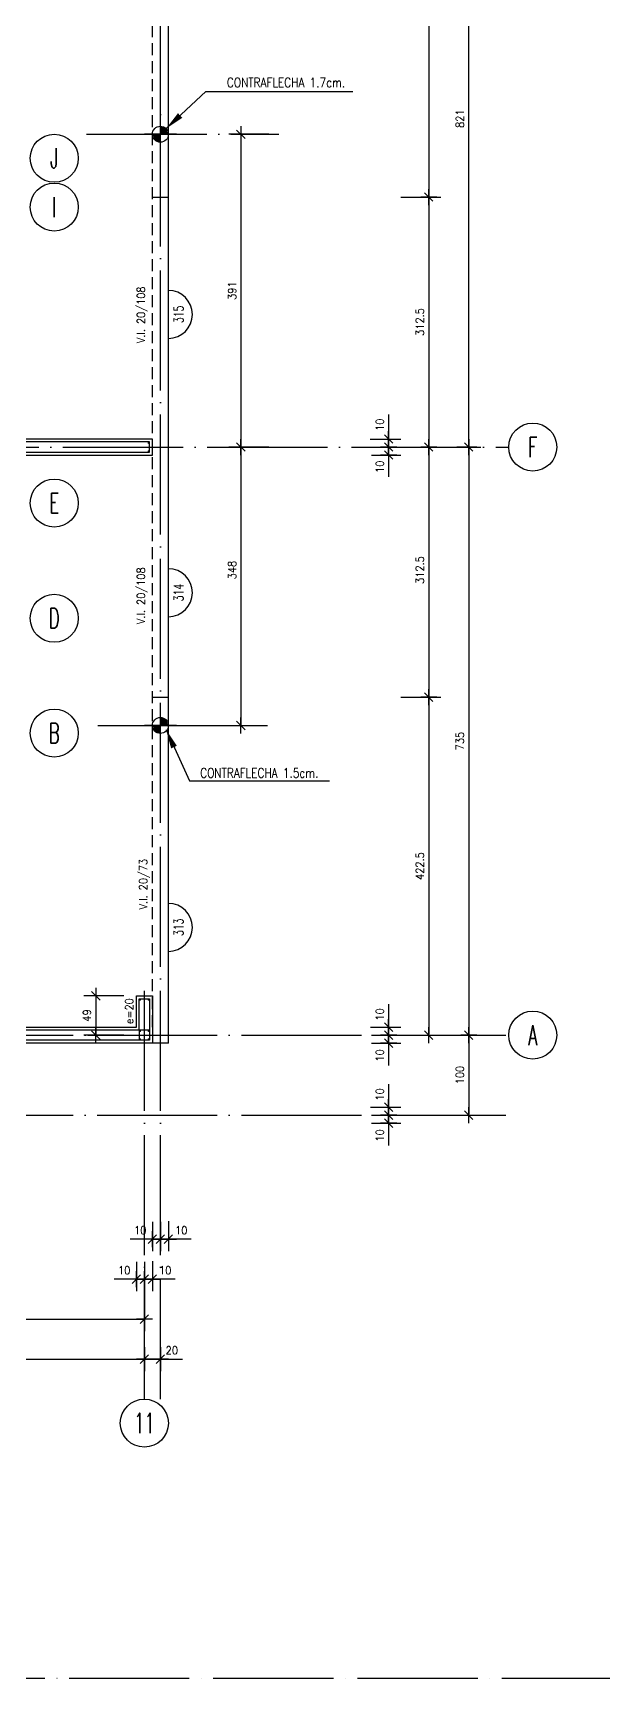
# Model space of a CAD drawing. Extents: x 2734 to 11344, y 4059 to 11529.
# Drawn here: x 7048 to 7760, y 4059 to 6115 of the extents above; entities that cross this region are included whole.
import ezdxf
from ezdxf.enums import TextEntityAlignment as Align

# ---------------------------------------------------------------- set-up
doc = ezdxf.new("R2010")
doc.units = 0
doc.header["$LTSCALE"] = 60
doc.header["$PDMODE"] = 1
doc.linetypes.add('EJES', pattern=[3, 2.5, -0.25, 0, -0.25])
doc.linetypes.add('HIDDEN', pattern=[0.375, 0.25, -0.125])
doc.layers.get('0').update_dxf_attribs({"linetype": 'CONTINUOUS'})
doc.layers.get('DEFPOINTS').update_dxf_attribs({"linetype": 'CONTINUOUS'})
for name, color, linetype in [('COTAS', 3, 'CONTINUOUS'), ('EJES', 1, 'EJES'), ('MALLA', 1, 'CONTINUOUS'), ('MUROS', 4, 'CONTINUOUS'), ('TEXTO', 3, 'CONTINUOUS'), ('TEXTOS', 2, 'CONTINUOUS'), ('TITULO', 6, 'CONTINUOUS'), ('VIGAS', 2, 'CONTINUOUS')]:
    doc.layers.add(name, color=color, linetype=linetype)
doc.layers.add('CROP', color=8, linetype='EJES', plot=False)
doc.styles.add('COTAS', font='romans.shx', dxfattribs={"width": 0.9})
doc.styles.add('ROMANS', font='romans.shx', dxfattribs={"width": 0.9, "height": 10})
doc.dimstyles.new('50', dxfattribs={"dimtxt": 10, "dimasz": 1, "dimexe": 15, "dimexo": 0, "dimgap": 6, "dimtad": 1, "dimdec": 8, "dimdsep": 46, "dimtxsty": 'COTAS', "dimblk": '$COTA$', "dimcen": 0.09, "dimdle": 10, "dimclrd": 256, "dimclre": 256, "dimclrt": 2, "dimadec": 0, "dimazin": 0, "dimtfac": 1, "dimtdec": 8, "dimtmove": 0, "dimatfit": 2, "dimfxl": 35, "dimfxlon": 1, "dimtolj": 1, "dimarcsym": 0})
doc.dimstyles.new('50$7', dxfattribs={"dimtxt": 10, "dimasz": 12, "dimexe": 15, "dimexo": 0, "dimgap": 6, "dimtad": 1, "dimdec": 3, "dimdsep": 46, "dimtxsty": 'COTAS', "dimblk": '$COTA$', "dimcen": 0.09, "dimdle": 10, "dimclrd": 256, "dimclre": 256, "dimclrt": 2, "dimadec": 0, "dimazin": 0, "dimtfac": 1, "dimtdec": 3, "dimtmove": 0, "dimatfit": 2, "dimfxl": 35, "dimfxlon": 1, "dimtolj": 1, "dimarcsym": 0})

# ---------------------------------------------------------------- blocks, each defined once
blk = doc.blocks.new('*U7')
at = {"layer": 'CROP'}
blk.add_lwpolyline([(-1974.1, -166.6), (3297, -166.6), (3297, 2997.6), (-1974.1, 2997.6)], close=True, dxfattribs=at)
at = {"color": 2, "style": 'COTAS', "width": 0.9}
blk.add_attdef('ESCALA', (29.5, -27), '', height=12, dxfattribs=at)
at = {"layer": 'TITULO', "color": 7, "style": 'COTAS', "width": 0.9}
blk.add_attdef('TITULO', (25, 20), '', height=35, dxfattribs=at)
at = {"layer": 'TITULO', "color": 2, "style": 'COTAS', "width": 0.9}
blk.add_attdef('NV_LOSAS', text='', height=15, dxfattribs=at).set_placement((434.5, -56), align=Align.RIGHT)
blk.add_attdef('SIC', (602, -56), '', height=15, dxfattribs=at)
blk.add_attdef('NIVEL', text='', height=15, dxfattribs=at).set_placement((522.8, -50), align=Align.MIDDLE)
blk = doc.blocks.new('$EJE$')
at = {"color": 6}
blk.add_circle((0, 0), 30, dxfattribs=at)
at = {"color": 6, "style": 'COTAS', "width": 0.6}
blk.add_attdef('EJE', text='', height=25, dxfattribs=at).set_placement((0, 0), align=Align.MIDDLE)
blk = doc.blocks.new('$COTA$')
at = {"layer": 'COTAS'}
for p, q in [((0, -10), (0, 10)), ((5.303, 5.303), (-5.303, -5.303)), ((10, 0), (-10, 0))]:
    blk.add_line(p, q, dxfattribs=at)
blk = doc.blocks.new('*D17')
at = {"layer": 'COTAS', "lineweight": -2, "transparency": 16777216}
for p, q in [((7592.5, 6418.7), (7607.5, 6418.7)), ((7592.5, 5598.7), (7592.5, 6417.7)), ((7592.5, 5597.7), (7577.5, 5597.7))]:
    blk.add_line(p, q, dxfattribs=at)
at = {"layer": 'DEFPOINTS', "color": 0, "transparency": 16777216}
for p in [(7592.5, 6418.7), (7592.5, 6418.7), (7592.5, 5597.7)]:
    blk.add_point(p, dxfattribs=at)
at = {"layer": 'COTAS', "lineweight": -2, "transparency": 16777216}
for p, rotation in [((7592.5, 6418.7), 90), ((7592.5, 5597.7), 270)]:
    blk.add_blockref('$COTA$', p, dxfattribs=dict(at, rotation=rotation))
at = {"layer": 'COTAS', "color": 2, "transparency": 16777216, "insert": (7581.5, 6008.2), "char_height": 10, "attachment_point": 5, "rotation": 90, "style": 'COTAS'}
blk.add_mtext('\\A1;821', dxfattribs=at)
blk = doc.blocks.new('*D22')
at = {"layer": 'COTAS', "lineweight": -2, "transparency": 16777216}
for p, q in [((6642.5, 4457.7), (6642.5, 4472.7)), ((7187.5, 4457.7), (7187.5, 4472.7)), ((6643.5, 4457.7), (7186.5, 4457.7))]:
    blk.add_line(p, q, dxfattribs=at)
at = {"layer": 'DEFPOINTS', "color": 0, "transparency": 16777216}
for p in [(6642.5, 4457.7), (7187.5, 4457.7), (7187.5, 4457.7)]:
    blk.add_point(p, dxfattribs=at)
at = {"layer": 'COTAS', "lineweight": -2, "transparency": 16777216, "rotation": 180}
blk.add_blockref('$COTA$', (6642.5, 4457.7), dxfattribs=at)
at = {"layer": 'COTAS', "lineweight": -2, "transparency": 16777216}
blk.add_blockref('$COTA$', (7187.5, 4457.7), dxfattribs=at)
at = {"layer": 'COTAS', "color": 2, "transparency": 16777216, "insert": (6915, 4468.7), "char_height": 10, "attachment_point": 5, "style": 'COTAS'}
blk.add_mtext('\\A1;545', dxfattribs=at)
blk = doc.blocks.new('*D29')
at = {"layer": 'COTAS', "lineweight": -2, "transparency": 16777216}
for p, q in [((7557.5, 4862.7), (7607.5, 4862.7)), ((7592.5, 4861.7), (7592.5, 4763.7)), ((7557.5, 4762.7), (7607.5, 4762.7))]:
    blk.add_line(p, q, dxfattribs=at)
at = {"layer": 'DEFPOINTS', "color": 0, "transparency": 16777216}
for p in [(7511.6, 4862.7), (7511.6, 4762.7), (7592.5, 4762.7)]:
    blk.add_point(p, dxfattribs=at)
at = {"layer": 'COTAS', "lineweight": -2, "transparency": 16777216}
for p, rotation in [((7592.5, 4862.7), 90), ((7592.5, 4762.7), 270)]:
    blk.add_blockref('$COTA$', p, dxfattribs=dict(at, rotation=rotation))
at = {"layer": 'COTAS', "color": 2, "transparency": 16777216, "insert": (7581.5, 4812.7), "char_height": 10, "attachment_point": 5, "rotation": 90, "style": 'COTAS'}
blk.add_mtext('\\A1;100', dxfattribs=at)
blk = doc.blocks.new('*D32')
at = {"layer": 'COTAS', "lineweight": -2, "transparency": 16777216}
for p, q in [((7187.5, 4472.7), (7187.5, 4442.7)), ((7207.5, 4472.7), (7207.5, 4442.7)), ((7188.5, 4457.7), (7206.5, 4457.7)), ((7207.5, 4457.7), (7235, 4457.7))]:
    blk.add_line(p, q, dxfattribs=at)
at = {"layer": 'DEFPOINTS', "color": 0, "transparency": 16777216}
for p in [(7187.5, 4472.7), (7207.5, 4472.7), (7207.5, 4457.7)]:
    blk.add_point(p, dxfattribs=at)
at = {"layer": 'COTAS', "lineweight": -2, "transparency": 16777216, "rotation": 180}
blk.add_blockref('$COTA$', (7187.5, 4457.7), dxfattribs=at)
at = {"layer": 'COTAS', "lineweight": -2, "transparency": 16777216}
blk.add_blockref('$COTA$', (7207.5, 4457.7), dxfattribs=at)
at = {"layer": 'COTAS', "color": 2, "transparency": 16777216, "insert": (7221.7, 4468.7), "char_height": 10, "attachment_point": 5, "style": 'COTAS'}
blk.add_mtext('\\A1;20', dxfattribs=at)
blk = doc.blocks.new('*D33')
at = {"layer": 'COTAS', "lineweight": -2, "transparency": 16777216}
for p, q in [((7557.5, 5597.7), (7607.5, 5597.7)), ((7592.5, 5596.7), (7592.5, 4863.7)), ((7557.5, 4862.7), (7607.5, 4862.7))]:
    blk.add_line(p, q, dxfattribs=at)
at = {"layer": 'DEFPOINTS', "color": 0, "transparency": 16777216}
for p in [(7531.3, 5597.7), (7531.3, 4862.7), (7592.5, 4862.7)]:
    blk.add_point(p, dxfattribs=at)
at = {"layer": 'COTAS', "lineweight": -2, "transparency": 16777216}
for p, rotation in [((7592.5, 5597.7), 90), ((7592.5, 4862.7), 270)]:
    blk.add_blockref('$COTA$', p, dxfattribs=dict(at, rotation=rotation))
at = {"layer": 'COTAS', "color": 2, "transparency": 16777216, "insert": (7581.5, 5230.2), "char_height": 10, "attachment_point": 5, "rotation": 90, "style": 'COTAS'}
blk.add_mtext('\\A1;735', dxfattribs=at)
blk = doc.blocks.new('*D74')
at = {"layer": 'COTAS', "lineweight": -2, "transparency": 16777216}
for p, q in [((6794.5, 4542.7), (6794.5, 4492.7)), ((7187.5, 4542.7), (7187.5, 4492.7)), ((6795.5, 4507.7), (7186.5, 4507.7))]:
    blk.add_line(p, q, dxfattribs=at)
at = {"layer": 'DEFPOINTS', "color": 0, "transparency": 16777216}
for p in [(6794.5, 4852.7), (7187.5, 4852.7), (7187.5, 4507.7)]:
    blk.add_point(p, dxfattribs=at)
at = {"layer": 'COTAS', "lineweight": -2, "transparency": 16777216, "rotation": 180}
blk.add_blockref('$COTA$', (6794.5, 4507.7), dxfattribs=at)
at = {"layer": 'COTAS', "lineweight": -2, "transparency": 16777216}
blk.add_blockref('$COTA$', (7187.5, 4507.7), dxfattribs=at)
at = {"layer": 'COTAS', "color": 2, "transparency": 16777216, "insert": (6991, 4518.7), "char_height": 10, "attachment_point": 5, "style": 'COTAS'}
blk.add_mtext('\\A1;393', dxfattribs=at)
blk = doc.blocks.new('*D77')
at = {"layer": 'COTAS', "lineweight": -2, "transparency": 16777216}
for p, q in [((7161.8, 4911.7), (7111.8, 4911.7)), ((7126.8, 4910.7), (7126.8, 4863.7)), ((7161.8, 4862.7), (7111.8, 4862.7))]:
    blk.add_line(p, q, dxfattribs=at)
at = {"layer": 'DEFPOINTS', "color": 0, "transparency": 16777216}
for p in [(7187.5, 4911.7), (7126.8, 4862.7), (7187.5, 4862.7)]:
    blk.add_point(p, dxfattribs=at)
at = {"layer": 'COTAS', "lineweight": -2, "transparency": 16777216}
for p, rotation in [((7126.8, 4911.7), 90), ((7126.8, 4862.7), 270)]:
    blk.add_blockref('$COTA$', p, dxfattribs=dict(at, rotation=rotation))
at = {"layer": 'COTAS', "color": 2, "transparency": 16777216, "insert": (7115.8, 4887.2), "char_height": 10, "attachment_point": 5, "rotation": 90, "style": 'COTAS'}
blk.add_mtext('\\A1;49', dxfattribs=at)
blk = doc.blocks.new('*D79')
at = {"layer": 'COTAS', "lineweight": -2, "transparency": 16777216}
for p, q in [((7507.5, 6418.7), (7557.5, 6418.7)), ((7542.5, 6417.7), (7542.5, 5911.2)), ((7507.5, 5910.2), (7557.5, 5910.2))]:
    blk.add_line(p, q, dxfattribs=at)
at = {"layer": 'DEFPOINTS', "color": 0, "transparency": 16777216}
for p in [(7347.5, 6418.7), (7347.5, 5910.2), (7542.5, 5910.2)]:
    blk.add_point(p, dxfattribs=at)
at = {"layer": 'COTAS', "lineweight": -2, "transparency": 16777216}
for p, rotation in [((7542.5, 6418.7), 90), ((7542.5, 5910.2), 270)]:
    blk.add_blockref('$COTA$', p, dxfattribs=dict(at, rotation=rotation))
at = {"layer": 'COTAS', "color": 2, "transparency": 16777216, "insert": (7531.5, 6164.5), "char_height": 10, "attachment_point": 5, "rotation": 90, "style": 'COTAS'}
blk.add_mtext('\\A1;508.5', dxfattribs=at)
blk = doc.blocks.new('*D80')
at = {"layer": 'COTAS', "lineweight": -2, "transparency": 16777216}
for p, q in [((7507.5, 5910.2), (7557.5, 5910.2)), ((7542.5, 5909.2), (7542.5, 5598.7)), ((7507.5, 5597.7), (7557.5, 5597.7))]:
    blk.add_line(p, q, dxfattribs=at)
at = {"layer": 'DEFPOINTS', "color": 0, "transparency": 16777216}
for p in [(7347.5, 5910.2), (7337.5, 5597.7), (7542.5, 5597.7)]:
    blk.add_point(p, dxfattribs=at)
at = {"layer": 'COTAS', "lineweight": -2, "transparency": 16777216}
for p, rotation in [((7542.5, 5910.2), 90), ((7542.5, 5597.7), 270)]:
    blk.add_blockref('$COTA$', p, dxfattribs=dict(at, rotation=rotation))
at = {"layer": 'COTAS', "color": 2, "transparency": 16777216, "insert": (7531.5, 5754), "char_height": 10, "attachment_point": 5, "rotation": 90, "style": 'COTAS'}
blk.add_mtext('\\A1;312.5', dxfattribs=at)
blk = doc.blocks.new('*D81')
at = {"layer": 'COTAS', "lineweight": -2, "transparency": 16777216}
for p, q in [((7507.5, 5597.7), (7557.5, 5597.7)), ((7542.5, 5596.7), (7542.5, 5286.2)), ((7507.5, 5285.2), (7557.5, 5285.2))]:
    blk.add_line(p, q, dxfattribs=at)
at = {"layer": 'DEFPOINTS', "color": 0, "transparency": 16777216}
for p in [(7337.5, 5597.7), (7337.5, 5285.2), (7542.5, 5285.2)]:
    blk.add_point(p, dxfattribs=at)
at = {"layer": 'COTAS', "lineweight": -2, "transparency": 16777216}
for p, rotation in [((7542.5, 5597.7), 90), ((7542.5, 5285.2), 270)]:
    blk.add_blockref('$COTA$', p, dxfattribs=dict(at, rotation=rotation))
at = {"layer": 'COTAS', "color": 2, "transparency": 16777216, "insert": (7531.5, 5444), "char_height": 10, "attachment_point": 5, "rotation": 90, "style": 'COTAS'}
blk.add_mtext('\\A1;312.5', dxfattribs=at)
blk = doc.blocks.new('*D82')
at = {"layer": 'COTAS', "lineweight": -2, "transparency": 16777216}
for p, q in [((7507.5, 5285.2), (7557.5, 5285.2)), ((7542.5, 5284.2), (7542.5, 4863.7)), ((7507.5, 4862.7), (7557.5, 4862.7))]:
    blk.add_line(p, q, dxfattribs=at)
at = {"layer": 'DEFPOINTS', "color": 0, "transparency": 16777216}
for p in [(7337.5, 5285.2), (7337.5, 4862.7), (7542.5, 4862.7)]:
    blk.add_point(p, dxfattribs=at)
at = {"layer": 'COTAS', "lineweight": -2, "transparency": 16777216}
for p, rotation in [((7542.5, 5285.2), 90), ((7542.5, 4862.7), 270)]:
    blk.add_blockref('$COTA$', p, dxfattribs=dict(at, rotation=rotation))
at = {"layer": 'COTAS', "color": 2, "transparency": 16777216, "insert": (7531.5, 5074), "char_height": 10, "attachment_point": 5, "rotation": 90, "style": 'COTAS'}
blk.add_mtext('\\A1;422.5', dxfattribs=at)
blk = doc.blocks.new('*D100')
at = {"layer": 'COTAS', "lineweight": -2, "transparency": 16777216}
for p, q in [((7177.5, 4579.2), (7177.5, 4542.7)), ((7187.5, 4579.2), (7187.5, 4542.7)), ((7176.5, 4557.7), (7149.6, 4557.7)), ((7187.5, 4557.7), (7177.5, 4557.7)), ((7188.5, 4557.7), (7189.5, 4557.7))]:
    blk.add_line(p, q, dxfattribs=at)
at = {"layer": 'DEFPOINTS', "color": 0, "transparency": 16777216}
for p in [(7177.5, 4579.2), (7187.5, 4579.2), (7187.5, 4557.7)]:
    blk.add_point(p, dxfattribs=at)
at = {"layer": 'COTAS', "lineweight": -2, "transparency": 16777216}
blk.add_blockref('$COTA$', (7177.5, 4557.7), dxfattribs=at)
at = {"layer": 'COTAS', "lineweight": -2, "transparency": 16777216, "rotation": 180}
blk.add_blockref('$COTA$', (7187.5, 4557.7), dxfattribs=at)
at = {"layer": 'COTAS', "color": 2, "transparency": 16777216, "insert": (7162.2, 4568.7), "char_height": 10, "attachment_point": 5, "style": 'COTAS'}
blk.add_mtext('\\A1;10', dxfattribs=at)
blk = doc.blocks.new('*D101')
at = {"layer": 'COTAS', "lineweight": -2, "transparency": 16777216}
for p, q in [((7187.5, 4579.2), (7187.5, 4542.7)), ((7197.5, 4580.2), (7197.5, 4542.7)), ((7186.5, 4557.7), (7185.5, 4557.7)), ((7187.5, 4557.7), (7197.5, 4557.7)), ((7187.5, 4557.7), (7197.5, 4557.7)), ((7226, 4557.7), (7197.5, 4557.7)), ((7198.5, 4557.7), (7199.5, 4557.7))]:
    blk.add_line(p, q, dxfattribs=at)
at = {"layer": 'DEFPOINTS', "color": 0, "transparency": 16777216}
for p in [(7187.5, 4579.2), (7197.5, 4580.2), (7197.5, 4557.7)]:
    blk.add_point(p, dxfattribs=at)
at = {"layer": 'COTAS', "lineweight": -2, "transparency": 16777216}
blk.add_blockref('$COTA$', (7187.5, 4557.7), dxfattribs=at)
at = {"layer": 'COTAS', "lineweight": -2, "transparency": 16777216, "rotation": 180}
blk.add_blockref('$COTA$', (7197.5, 4557.7), dxfattribs=at)
at = {"layer": 'COTAS', "color": 2, "transparency": 16777216, "insert": (7213.4, 4568.7), "char_height": 10, "attachment_point": 5, "style": 'COTAS'}
blk.add_mtext('\\A1;10', dxfattribs=at)
blk = doc.blocks.new('*D102')
at = {"layer": 'COTAS', "lineweight": -2, "transparency": 16777216}
for p, q in [((7197.5, 4629.2), (7197.5, 4592.7)), ((7207.5, 4629.2), (7207.5, 4592.7)), ((7196.5, 4607.7), (7169.6, 4607.7)), ((7207.5, 4607.7), (7197.5, 4607.7)), ((7208.5, 4607.7), (7209.5, 4607.7))]:
    blk.add_line(p, q, dxfattribs=at)
at = {"layer": 'DEFPOINTS', "color": 0, "transparency": 16777216}
for p in [(7197.5, 4629.2), (7207.5, 4629.2), (7207.5, 4607.7)]:
    blk.add_point(p, dxfattribs=at)
at = {"layer": 'COTAS', "lineweight": -2, "transparency": 16777216}
blk.add_blockref('$COTA$', (7197.5, 4607.7), dxfattribs=at)
at = {"layer": 'COTAS', "lineweight": -2, "transparency": 16777216, "rotation": 180}
blk.add_blockref('$COTA$', (7207.5, 4607.7), dxfattribs=at)
at = {"layer": 'COTAS', "color": 2, "transparency": 16777216, "insert": (7182.2, 4618.7), "char_height": 10, "attachment_point": 5, "style": 'COTAS'}
blk.add_mtext('\\A1;10', dxfattribs=at)
blk = doc.blocks.new('*D103')
at = {"layer": 'COTAS', "lineweight": -2, "transparency": 16777216}
for p, q in [((7207.5, 4629.2), (7207.5, 4592.7)), ((7217.5, 4630.2), (7217.5, 4592.7)), ((7206.5, 4607.7), (7205.5, 4607.7)), ((7207.5, 4607.7), (7217.5, 4607.7)), ((7207.5, 4607.7), (7217.5, 4607.7)), ((7246, 4607.7), (7217.5, 4607.7)), ((7218.5, 4607.7), (7219.5, 4607.7))]:
    blk.add_line(p, q, dxfattribs=at)
at = {"layer": 'DEFPOINTS', "color": 0, "transparency": 16777216}
for p in [(7207.5, 4629.2), (7217.5, 4630.2), (7217.5, 4607.7)]:
    blk.add_point(p, dxfattribs=at)
at = {"layer": 'COTAS', "lineweight": -2, "transparency": 16777216}
blk.add_blockref('$COTA$', (7207.5, 4607.7), dxfattribs=at)
at = {"layer": 'COTAS', "lineweight": -2, "transparency": 16777216, "rotation": 180}
blk.add_blockref('$COTA$', (7217.5, 4607.7), dxfattribs=at)
at = {"layer": 'COTAS', "color": 2, "transparency": 16777216, "insert": (7233.4, 4618.7), "char_height": 10, "attachment_point": 5, "style": 'COTAS'}
blk.add_mtext('\\A1;10', dxfattribs=at)
blk = doc.blocks.new('*D130')
at = {"layer": 'COTAS', "lineweight": -2, "transparency": 16777216}
for p, q in [((7471, 5597.7), (7507.5, 5597.7)), ((7492.5, 5598.7), (7492.5, 5599.7)), ((7492.5, 5597.7), (7492.5, 5587.7)), ((7471, 5587.7), (7507.5, 5587.7)), ((7492.5, 5586.7), (7492.5, 5560.4))]:
    blk.add_line(p, q, dxfattribs=at)
at = {"layer": 'DEFPOINTS', "color": 0, "transparency": 16777216}
for p in [(7471, 5597.7), (7492.5, 5597.7), (7471, 5587.7)]:
    blk.add_point(p, dxfattribs=at)
at = {"layer": 'COTAS', "lineweight": -2, "transparency": 16777216}
for p, rotation in [((7492.5, 5597.7), 270), ((7492.5, 5587.7), 90)]:
    blk.add_blockref('$COTA$', p, dxfattribs=dict(at, rotation=rotation))
at = {"layer": 'COTAS', "color": 2, "transparency": 16777216, "insert": (7481.5, 5573.1), "char_height": 10, "attachment_point": 5, "rotation": 90, "style": 'COTAS'}
blk.add_mtext('\\A1;10', dxfattribs=at)
blk = doc.blocks.new('*D131')
at = {"layer": 'COTAS', "lineweight": -2, "transparency": 16777216}
for p, q in [((7492.5, 5638.4), (7492.5, 5607.7)), ((7469.6, 5607.7), (7507.5, 5607.7)), ((7471, 5597.7), (7507.5, 5597.7)), ((7492.5, 5608.7), (7492.5, 5609.7)), ((7492.5, 5597.7), (7492.5, 5607.7)), ((7492.5, 5597.7), (7492.5, 5607.7)), ((7492.5, 5596.7), (7492.5, 5595.7))]:
    blk.add_line(p, q, dxfattribs=at)
at = {"layer": 'DEFPOINTS', "color": 0, "transparency": 16777216}
for p in [(7469.6, 5607.7), (7471, 5597.7), (7492.5, 5607.7)]:
    blk.add_point(p, dxfattribs=at)
at = {"layer": 'COTAS', "lineweight": -2, "transparency": 16777216}
for p, rotation in [((7492.5, 5607.7), 270), ((7492.5, 5597.7), 90)]:
    blk.add_blockref('$COTA$', p, dxfattribs=dict(at, rotation=rotation))
at = {"layer": 'COTAS', "color": 2, "transparency": 16777216, "insert": (7481.5, 5625.7), "char_height": 10, "attachment_point": 5, "rotation": 90, "style": 'COTAS'}
blk.add_mtext('\\A1;10', dxfattribs=at)
blk = doc.blocks.new('*D132')
at = {"layer": 'COTAS', "lineweight": -2, "transparency": 16777216}
for p, q in [((7471, 4862.7), (7507.5, 4862.7)), ((7492.5, 4863.7), (7492.5, 4864.7)), ((7492.5, 4862.7), (7492.5, 4852.7)), ((7471, 4852.7), (7507.5, 4852.7)), ((7492.5, 4851.7), (7492.5, 4824.8))]:
    blk.add_line(p, q, dxfattribs=at)
at = {"layer": 'DEFPOINTS', "color": 0, "transparency": 16777216}
for p in [(7471, 4862.7), (7492.5, 4862.7), (7471, 4852.7)]:
    blk.add_point(p, dxfattribs=at)
at = {"layer": 'COTAS', "lineweight": -2, "transparency": 16777216}
for p, rotation in [((7492.5, 4862.7), 270), ((7492.5, 4852.7), 90)]:
    blk.add_blockref('$COTA$', p, dxfattribs=dict(at, rotation=rotation))
at = {"layer": 'COTAS', "color": 2, "transparency": 16777216, "insert": (7481.5, 4837.4), "char_height": 10, "attachment_point": 5, "rotation": 90, "style": 'COTAS'}
blk.add_mtext('\\A1;10', dxfattribs=at)
blk = doc.blocks.new('*D133')
at = {"layer": 'COTAS', "lineweight": -2, "transparency": 16777216}
for p, q in [((7492.5, 4901.3), (7492.5, 4872.7)), ((7492.5, 4873.7), (7492.5, 4874.7)), ((7469.9, 4872.7), (7507.5, 4872.7)), ((7471, 4862.7), (7507.5, 4862.7)), ((7492.5, 4862.7), (7492.5, 4872.7)), ((7492.5, 4862.7), (7492.5, 4872.7)), ((7492.5, 4861.7), (7492.5, 4860.7))]:
    blk.add_line(p, q, dxfattribs=at)
at = {"layer": 'DEFPOINTS', "color": 0, "transparency": 16777216}
for p in [(7469.9, 4872.7), (7471, 4862.7), (7492.5, 4872.7)]:
    blk.add_point(p, dxfattribs=at)
at = {"layer": 'COTAS', "lineweight": -2, "transparency": 16777216}
for p, rotation in [((7492.5, 4872.7), 270), ((7492.5, 4862.7), 90)]:
    blk.add_blockref('$COTA$', p, dxfattribs=dict(at, rotation=rotation))
at = {"layer": 'COTAS', "color": 2, "transparency": 16777216, "insert": (7481.5, 4888.6), "char_height": 10, "attachment_point": 5, "rotation": 90, "style": 'COTAS'}
blk.add_mtext('\\A1;10', dxfattribs=at)
blk = doc.blocks.new('*D134')
at = {"layer": 'COTAS', "lineweight": -2, "transparency": 16777216}
for p, q in [((7471, 4762.7), (7507.5, 4762.7)), ((7471, 4752.7), (7507.5, 4752.7)), ((7492.5, 4763.7), (7492.5, 4764.7)), ((7492.5, 4762.7), (7492.5, 4752.7)), ((7492.5, 4751.7), (7492.5, 4724.8))]:
    blk.add_line(p, q, dxfattribs=at)
at = {"layer": 'DEFPOINTS', "color": 0, "transparency": 16777216}
for p in [(7471, 4762.7), (7471, 4752.7), (7492.5, 4762.7)]:
    blk.add_point(p, dxfattribs=at)
at = {"layer": 'COTAS', "lineweight": -2, "transparency": 16777216}
for p, rotation in [((7492.5, 4762.7), 270), ((7492.5, 4752.7), 90)]:
    blk.add_blockref('$COTA$', p, dxfattribs=dict(at, rotation=rotation))
at = {"layer": 'COTAS', "color": 2, "transparency": 16777216, "insert": (7481.5, 4737.4), "char_height": 10, "attachment_point": 5, "rotation": 90, "style": 'COTAS'}
blk.add_mtext('\\A1;10', dxfattribs=at)
blk = doc.blocks.new('*D135')
at = {"layer": 'COTAS', "lineweight": -2, "transparency": 16777216}
for p, q in [((7492.5, 4801.3), (7492.5, 4772.7)), ((7469.9, 4772.7), (7507.5, 4772.7)), ((7492.5, 4773.7), (7492.5, 4774.7)), ((7492.5, 4762.7), (7492.5, 4772.7)), ((7492.5, 4762.7), (7492.5, 4772.7)), ((7471, 4762.7), (7507.5, 4762.7)), ((7492.5, 4761.7), (7492.5, 4760.7))]:
    blk.add_line(p, q, dxfattribs=at)
at = {"layer": 'DEFPOINTS', "color": 0, "transparency": 16777216}
for p in [(7469.9, 4772.7), (7492.5, 4772.7), (7471, 4762.7)]:
    blk.add_point(p, dxfattribs=at)
at = {"layer": 'COTAS', "lineweight": -2, "transparency": 16777216}
for p, rotation in [((7492.5, 4772.7), 270), ((7492.5, 4762.7), 90)]:
    blk.add_blockref('$COTA$', p, dxfattribs=dict(at, rotation=rotation))
at = {"layer": 'COTAS', "color": 2, "transparency": 16777216, "insert": (7481.5, 4788.6), "char_height": 10, "attachment_point": 5, "rotation": 90, "style": 'COTAS'}
blk.add_mtext('\\A1;10', dxfattribs=at)
blk = doc.blocks.new('$VIGA$')
at = {"color": 2}
blk.add_arc((0, 0), 30, 180, 0, dxfattribs=at)
at = {"color": 3, "style": 'COTAS', "width": 0.7}
blk.add_attdef('NUMERO', text='', height=12, rotation=360, dxfattribs=at).set_placement((0.1, -12.8), align=Align.MIDDLE)
blk = doc.blocks.new('*U249')
at = {"layer": 'TEXTO', "linetype": 'Continuous'}
for points in [[(-0.1, 0), (0, 0), (-0.071, 0.071)], [(0, 0.1), (-0.071, 0.071), (0, 0)], [(0.1, 0), (0, 0), (0.071, -0.071)], [(0, -0.1), (0.071, -0.071), (0, 0)]]:
    blk.add_solid(points, dxfattribs=at)
blk = doc.blocks.new('PUNTO')
at = {"layer": 'TEXTO', "color": 3, "linetype": 'Continuous'}
for p, q in [((-0.2, 0), (0.2, 0)), ((0, -0.2), (0, 0.2))]:
    blk.add_line(p, q, dxfattribs=at)
blk.add_circle((0, 0), 0.1, dxfattribs=at)
blk.add_blockref('*U249', (0, 0), dxfattribs=at)
blk = doc.blocks.new('*D250')
at = {"layer": 'COTAS', "lineweight": -2, "transparency": 16777216}
for p, q in [((7343, 5988.7), (7293, 5988.7)), ((7308, 5987.7), (7308, 5598.7)), ((7337.5, 5597.7), (7293, 5597.7))]:
    blk.add_line(p, q, dxfattribs=at)
at = {"layer": 'DEFPOINTS', "color": 0, "transparency": 16777216}
for p in [(7355.5, 5988.7), (7308, 5597.7), (7337.5, 5597.7)]:
    blk.add_point(p, dxfattribs=at)
at = {"layer": 'COTAS', "lineweight": -2, "transparency": 16777216}
for p, rotation in [((7308, 5988.7), 90), ((7308, 5597.7), 270)]:
    blk.add_blockref('$COTA$', p, dxfattribs=dict(at, rotation=rotation))
at = {"layer": 'COTAS', "color": 2, "transparency": 16777216, "insert": (7297, 5793.2), "char_height": 10, "attachment_point": 5, "rotation": 90, "style": 'COTAS'}
blk.add_mtext('\\A1;391', dxfattribs=at)
blk = doc.blocks.new('*D251')
at = {"layer": 'COTAS', "lineweight": -2, "transparency": 16777216}
for p, q in [((7343, 5597.7), (7293, 5597.7)), ((7308, 5596.7), (7308, 5250.7)), ((7273, 5249.7), (7323, 5249.7))]:
    blk.add_line(p, q, dxfattribs=at)
at = {"layer": 'DEFPOINTS', "color": 0, "transparency": 16777216}
for p in [(7426.8, 5597.7), (7212.3, 5249.7), (7308, 5249.7)]:
    blk.add_point(p, dxfattribs=at)
at = {"layer": 'COTAS', "lineweight": -2, "transparency": 16777216}
for p, rotation in [((7308, 5597.7), 90), ((7308, 5249.7), 270)]:
    blk.add_blockref('$COTA$', p, dxfattribs=dict(at, rotation=rotation))
at = {"layer": 'COTAS', "color": 2, "transparency": 16777216, "insert": (7297, 5444), "char_height": 10, "attachment_point": 5, "rotation": 90, "style": 'COTAS'}
blk.add_mtext('\\A1;348', dxfattribs=at)

msp = doc.modelspace()

# ---------------------------------------------------------------- linework, layer by layer
at = {"layer": 'EJES'}
msp.add_line((7207.45585631, 5936.19325618), (7207.45585631, 6052.89920116), dxfattribs=at)
for points in [[(7207.45585631, 4407.70691493), (7207.45585631, 6873.70691493)], [(7115.30487591, 5988.70691493), (7355.52672632, 5988.70691493)], [(7156.06758445, 5988.70691493), (7229.87573575, 5988.70691493)], [(6545.54844281, 5597.70691493), (7642.45585631, 5597.70691493)], [(7129.53585285, 5249.70691493), (7341.32644156, 5249.70691493)], [(7187.45585631, 4407.70691493), (7187.45585631, 4929.65164869)], [(3346.45585631, 4862.70691493), (7642.45585631, 4862.70691493)], [(3346.45585631, 4762.70691493), (7642.45585631, 4762.70691493)]]:
    msp.add_lwpolyline(points, dxfattribs=at)
at = {"layer": 'MALLA'}
for q in [(7180.95585631, 4856.20691493), (7193.95585631, 4869.20691493)]:
    msp.add_line((7180.95585631, 4869.20691493), q, dxfattribs=at)
for points in [[(6648.95585631, 5604.20691493), (6648.95585631, 5777.70691493), (6630.95585631, 5777.70691493), (6630.95585631, 5591.20691493), (7193.95585631, 5591.20691493), (7193.95585631, 5604.20691493)], [(7193.95585631, 4908.20691493), (7193.95585631, 4856.20691493), (6797.95585631, 4856.20691493), (6797.95585631, 4869.20691493), (7180.95585631, 4869.20691493), (7180.95585631, 4908.20691493)]]:
    msp.add_lwpolyline(points, close=True, dxfattribs=at)
at = {"layer": 'MALLA', "const_width": 1.25}
for points in [[(7192.08085631, 5602.95691493, -1), (7193.33085631, 5602.95691493, -1)], [(7192.08085631, 5592.45691493, -1), (7193.33085631, 5592.45691493, -1)], [(7181.58085631, 4906.95691493, -1), (7182.83085631, 4906.95691493, -1)], [(7192.08085631, 4906.95691493, -1), (7193.33085631, 4906.95691493, -1)], [(7181.58085631, 4867.95691493, -1), (7182.83085631, 4867.95691493, -1)], [(7181.58085631, 4857.45691493, -1), (7182.83085631, 4857.45691493, -1)], [(7192.08085631, 4867.95691493, -1), (7193.33085631, 4867.95691493, -1)], [(7192.08085631, 4857.45691493, -1), (7193.33085631, 4857.45691493, -1)]]:
    msp.add_lwpolyline(points, format="xyb", close=True, dxfattribs=at)
at = {"layer": 'MUROS'}
for points in [[(6652.45585631, 5607.70691493), (6652.45585631, 5781.20691493), (6627.45585631, 5781.20691493), (6627.45585631, 5587.70691493), (7197.45585631, 5587.70691493), (7197.45585631, 5607.70691493)], [(7197.45585631, 4911.70691493), (7197.45585631, 4852.70691493), (6794.45585631, 4852.70691493), (6794.45585631, 4872.70691493), (7177.45585631, 4872.70691493), (7177.45585631, 4911.70691493)]]:
    msp.add_lwpolyline(points, close=True, dxfattribs=at)
at = {"layer": 'VIGAS'}
for p, q in [((7217.45585631, 4852.70691493), (7217.45585631, 6428.70691493)), ((7197.45585631, 5910.20691493), (7217.45585631, 5910.20691493)), ((7197.45585631, 5285.20691493), (7217.45585631, 5285.20691493)), ((7217.45585631, 4852.70691493), (7197.45585631, 4852.70691493))]:
    msp.add_line(p, q, dxfattribs=at)
at = {"layer": 'VIGAS', "linetype": 'HIDDEN'}
msp.add_line((7197.45585631, 4872.70691493), (7197.45585631, 6408.70691493), dxfattribs=at)

# ---------------------------------------------------------------- block references
msp.add_blockref('*U7', (4745.17327493, 4225.60696946))
for p, values in [((7074.95585631, 5958.70691493), {'EJE': 'J'}), ((7074.95585631, 5897.70691493), {'EJE': 'I'}), ((7672.45585631, 5597.70691493), {'EJE': 'F'}), ((7074.95585631, 5527.70691493), {'EJE': 'E'}), ((7074.95585631, 5383.70691493), {'EJE': 'D'}), ((7074.95585631, 5240.20691493), {'EJE': 'B'}), ((7672.45585631, 4862.70691493), {'EJE': 'A'}), ((7187.45585631, 4377.70691493), {'EJE': '11'})]:
    msp.add_blockref('$EJE$', p).add_auto_attribs(values)
at = {"rotation": 90}
for p, values in [((7217.45585631, 5763.50757729), {'NUMERO': '315'}), ((7217.45585631, 5415.70928129), {'NUMERO': '314'}), ((7217.45585631, 4997.38631191), {'NUMERO': '313'})]:
    msp.add_blockref('$VIGA$', p, dxfattribs=at).add_auto_attribs(values)
at = {"layer": 'TEXTO', "color": 3, "xscale": 100, "yscale": 100, "zscale": 100, "rotation": 90}
for p in [(7207.45585631, 5988.70691493), (7207.45585631, 5249.70691493)]:
    msp.add_blockref('PUNTO', p, dxfattribs=at)

# ---------------------------------------------------------------- texts
at = {"layer": 'TEXTOS', "style": 'ROMANS', "width": 0.8}
for s, p in [('CONTRAFLECHA 1.7cm.', (7364.41108613, 6053.42342738)), ('CONTRAFLECHA 1.5cm.', (7331.0021685, 5190.35141169))]:
    msp.add_text(s, height=12, dxfattribs=at).set_placement(p, align=Align.MIDDLE)
at = {"layer": 'TEXTOS', "style": 'ROMANS', "width": 0.9}
for s, p in [('V.I. 20/108', (7183.93267001, 5762.97885063)), ('V.I. 20/108', (7183.93267001, 5411.84993882)), ('V.I. 20/73', (7186.72495905, 5051.33190562)), ('e=20', (7168.59179749, 4892.6979274))]:
    msp.add_text(s, height=10, rotation=90, dxfattribs=at).set_placement(p, align=Align.MIDDLE)

# ---------------------------------------------------------------- dimensions: what is measured, and where the dimension line sits
at = {"layer": 'COTAS'}
for base, p1, p2, picture, middle in [((7542.4558563143, 5910.2069149326), (7347.4558563143, 6418.7069149326), (7347.4558563143, 5910.2069149326), '*D79', (7531.4558563143, 6164.4569149326)), ((7592.4558563143, 6418.7069149326), (7592.4558563143, 5597.7069149326), (7592.4558563143, 6418.7069149326), '*D17', (7581.4558563143, 6008.2069149326)), ((7126.7808131513, 4862.7069149326), (7187.4558563143, 4911.7069149326), (7187.4558563143, 4862.7069149326), '*D77', (7115.7808131513, 4887.2069149326)), ((7592.4558563143, 4762.7069149326), (7511.6152949764, 4862.7069149326), (7511.6152949764, 4762.7069149326), '*D29', (7581.4558563143, 4812.7069149326))]:
    dim = msp.add_linear_dim(base=base, p1=p1, p2=p2, angle=90, dimstyle='50', dxfattribs=at)
    dim.commit()
    dim.dimension.update_dxf_attribs({"geometry": picture, "text_midpoint": middle})
for base, p1, p2, picture, middle in [((7307.9808634526, 5597.7069149326), (7355.5267263237, 5988.7069149326), (7337.4558563143, 5597.7069149326), '*D250', (7296.9808634526, 5793.2069149326)), ((7542.4558563143, 5597.7069149326), (7347.4558563143, 5910.2069149326), (7337.4558563143, 5597.7069149326), '*D80', (7531.4558563143, 5753.9569149326)), ((7542.4558563143, 4862.7069149326), (7337.4558563143, 5285.2069149326), (7337.4558563143, 4862.7069149326), '*D82', (7531.4558563143, 5073.9569149326))]:
    dim = msp.add_linear_dim(base=base, p1=p1, p2=p2, angle=90, dimstyle='50', override={"dimtmove": 1}, dxfattribs=at)
    dim.commit()
    dim.dimension.update_dxf_attribs({"geometry": picture, "text_midpoint": middle})
for base, p1, p2, picture, middle in [((7492.4558563143, 5607.7069149326), (7470.9993577727, 5597.7069149326), (7469.6415702026, 5607.7069149326), '*D131', (7492.4558563143, 5625.7400478343)), ((7307.9808634526, 5249.7069149326), (7426.7888079902, 5597.7069149326), (7212.319286894, 5249.7069149326), '*D251', (7307.9808634526, 5443.9569149326)), ((7542.4558563143, 5285.2069149326), (7337.4558563143, 5597.7069149326), (7337.4558563143, 5285.2069149326), '*D81', (7542.4558563143, 5443.9569149326)), ((7492.4558563143, 4872.7069149326), (7470.9993577727, 4862.7069149326), (7469.9131277166, 4872.7069149326), '*D133', (7492.4558563143, 4888.6098711581)), ((7492.4558563143, 4772.7069149326), (7470.9993577727, 4762.7069149326), (7469.9131277166, 4772.7069149326), '*D135', (7492.4558563143, 4788.6098711581))]:
    dim = msp.add_linear_dim(base=base, p1=p1, p2=p2, angle=90, dimstyle='50', override={"dimtmove": 1}, dxfattribs=at)
    dim.commit()
    dim.dimension.update_dxf_attribs({"geometry": picture, "text_midpoint": middle, "dimtype": 160})
for base, p1, p2, picture, middle in [((7492.4558563143, 5597.7069149326), (7470.9993577727, 5587.7069149326), (7470.9993577727, 5597.7069149326), '*D130', (7492.4558563143, 5573.0640577897)), ((7492.4558563143, 4862.7069149326), (7470.9993577727, 4852.7069149326), (7470.9993577727, 4862.7069149326), '*D132', (7492.4558563143, 4837.4441754969)), ((7492.4558563143, 4762.7069149326), (7470.9993577727, 4752.7069149326), (7470.9993577727, 4762.7069149326), '*D134', (7492.4558563143, 4737.4441754969))]:
    dim = msp.add_linear_dim(base=base, p1=p1, p2=p2, angle=90, dimstyle='50', dxfattribs=at)
    dim.commit()
    dim.dimension.update_dxf_attribs({"geometry": picture, "text_midpoint": middle, "dimtype": 160})
dim = msp.add_aligned_dim(p1=(7531.3050639994, 5597.7069149326), p2=(7531.3050639994, 4862.7069149326), distance=61.150792315, dimstyle='50', dxfattribs=at)
dim.commit()
dim.dimension.update_dxf_attribs({"geometry": '*D33', "text_midpoint": (7581.4558563143, 5230.2069149326)})
dim = msp.add_linear_dim(base=(7187.4558563143, 4507.7069149326), p1=(6794.4558563143, 4852.7069149324), p2=(7187.4558563143, 4852.7069149324), dimstyle='50', override={"dimtmove": 1}, dxfattribs=at)
dim.commit()
dim.dimension.update_dxf_attribs({"geometry": '*D74', "text_midpoint": (6990.9558563143, 4518.7069149326)})
for base, p1, p2, picture, middle in [((7207.4558563143, 4607.7069149326), (7197.4558563143, 4629.1634134742), (7207.4558563143, 4629.1634134742), '*D102', (7182.1931168787, 4607.7069149326)), ((7187.4558563143, 4557.7069149326), (7177.4558563143, 4579.1634134742), (7187.4558563143, 4579.1634134742), '*D100', (7162.1931168787, 4557.7069149326))]:
    dim = msp.add_linear_dim(base=base, p1=p1, p2=p2, dimstyle='50', dxfattribs=at)
    dim.commit()
    dim.dimension.update_dxf_attribs({"geometry": picture, "text_midpoint": middle, "dimtype": 160})
for base, p1, p2, picture, middle in [((7217.4558563143, 4607.7069149326), (7207.4558563143, 4629.1634134742), (7217.4558563143, 4630.2496435303), '*D103', (7233.3588125399, 4607.7069149326)), ((7197.4558563143, 4557.7069149326), (7187.4558563143, 4579.1634134742), (7197.4558563143, 4580.2496435303), '*D101', (7213.3588125399, 4557.7069149326))]:
    dim = msp.add_linear_dim(base=base, p1=p1, p2=p2, dimstyle='50', override={"dimtmove": 1}, dxfattribs=at)
    dim.commit()
    dim.dimension.update_dxf_attribs({"geometry": picture, "text_midpoint": middle, "dimtype": 160})
for base, p1, p2, picture, middle in [((7187.4558563143, 4457.7069149326), (6642.4558563143, 4457.7069149326), (7187.4558563143, 4457.7069149326), '*D22', (6914.9558563143, 4468.7069149326)), ((7207.4558563143, 4457.7069149326), (7187.4558563143, 4472.7069149326), (7207.4558563143, 4472.7069149326), '*D32', (7221.7415706001, 4468.7069149326))]:
    dim = msp.add_linear_dim(base=base, p1=p1, p2=p2, dimstyle='50', dxfattribs=at)
    dim.commit()
    dim.dimension.update_dxf_attribs({"geometry": picture, "text_midpoint": middle})

# ---------------------------------------------------------------- leaders
for points in [[(7214.52692413, 5995.77798274), (7264.3179382, 6041.99106849), (7447.97089115, 6041.99106849)], [(7214.52692413, 5244.61762085), (7243.65625519, 5180.37991597), (7418.71347253, 5180.37991597)]]:
    msp.add_leader(points, dimstyle='50$7', override={"dimasz": 24, "dimtad": 0}, dxfattribs=at)

doc.saveas('drawing.dxf')
